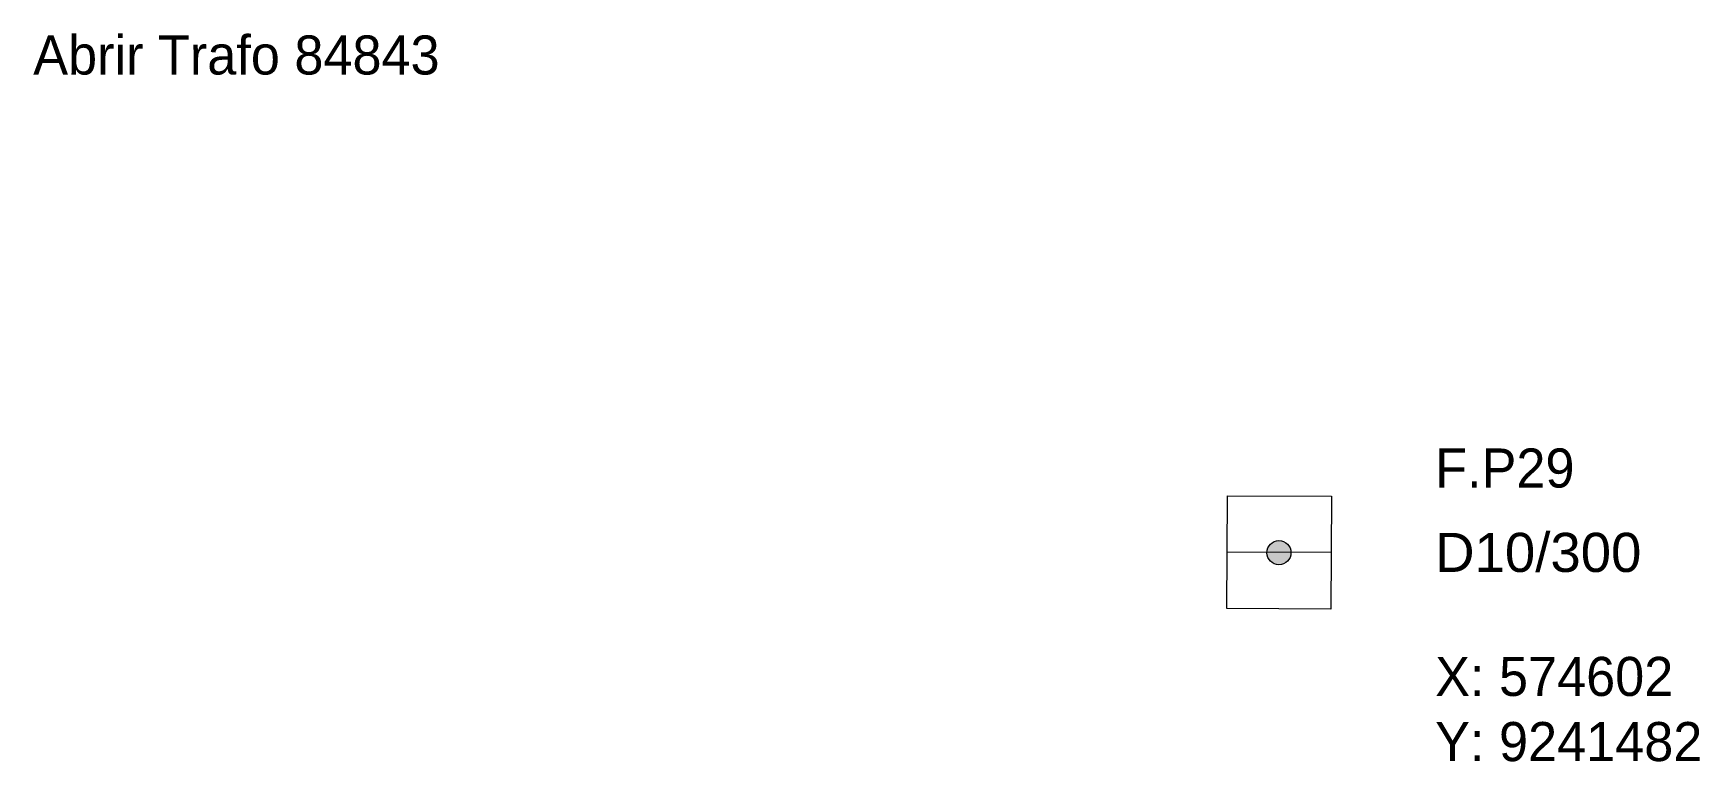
# Model space of a CAD drawing. Header units: metres. Extents: x 574368 to 575203, y 9240500 to 9242162.
# Drawn here: x 574368.4 to 574432.4, y 9241714.2 to 9241742.1 of the extents above; entities that cross this region are included whole.
import ezdxf

# ---------------------------------------------------------------- set-up
doc = ezdxf.new("R2010")
doc.units = ezdxf.units.M
for name, color, linetype in [('PONTO FOTO', 4, 'CONTINUOUS'), ('TEXTOS EXISTENTES', 7, 'CONTINUOUS'), ('TEXTOS MAPA', 8, 'CONTINUOUS')]:
    doc.layers.add(name, color=color, linetype=linetype)
doc.styles.add('ARIAL', font='arial.ttf')

# ---------------------------------------------------------------- blocks, each defined once
blk = doc.blocks.new('Clipboard5160')
h = blk.add_hatch(color=7)
edge = h.paths.add_edge_path()
edge.add_arc((2.000116, 2.165666), 0.461257, 0, 360)
at = {"color": 7, "lineweight": 0}
blk.add_lwpolyline([(4.012179, 4.331378), (3.99352, 0), (0, 0.018859), (0.020355, 4.347143)], close=True, dxfattribs=at)
blk.add_lwpolyline([(4.004396, 2.166537), (0.007783, 2.183699)], dxfattribs=at)
blk.add_circle((2.000116, 2.165666), 0.461257, dxfattribs=at)
blk = doc.blocks.new('PosteDtExistente')
at = {"color": 1}
blk.add_blockref('Clipboard5160', (-2.000116, -2.165666), dxfattribs=at)

msp = doc.modelspace()

# ---------------------------------------------------------------- block references
msp.add_blockref('PosteDtExistente', (574416.211, 9241722.172))

# ---------------------------------------------------------------- texts
at = {"insert": (574422.211, 9241718.172), "char_height": 1.5, "attachment_point": 1}
msp.add_mtext('X: 574602\\PY: 9241482', dxfattribs=at)
at = {"layer": 'PONTO FOTO', "color": 5, "insert": (574422.211, 9241726.172), "char_height": 1.5, "attachment_point": 1}
msp.add_mtext('F.P29', dxfattribs=at)
at = {"layer": 'TEXTOS EXISTENTES', "insert": (574422.211, 9241722.172), "char_height": 1.5, "attachment_point": 4, "style": 'Arial'}
msp.add_mtext('D10/300', dxfattribs=at)
at = {"layer": 'TEXTOS MAPA', "insert": (574368.36, 9241742.026), "char_height": 1.5, "attachment_point": 1}
msp.add_mtext('Abrir Trafo 84843', dxfattribs=at)

doc.saveas('drawing.dxf')
